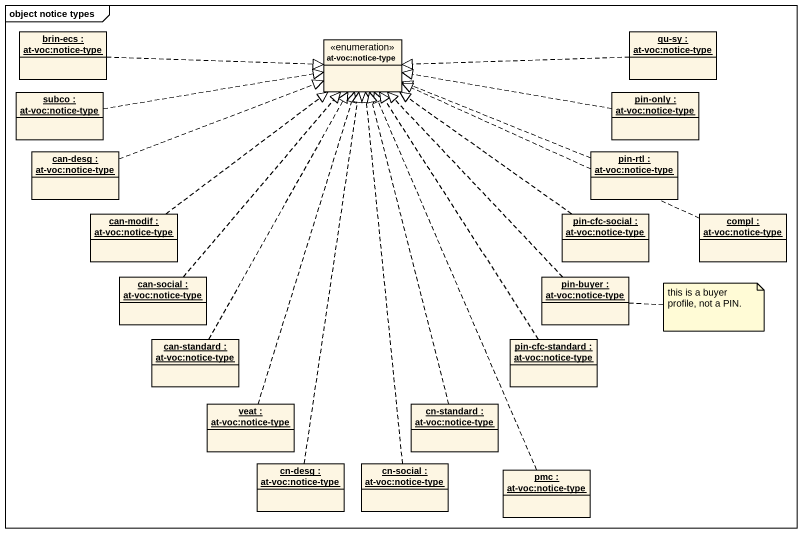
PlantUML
@startuml
mainframe object notice types
hide circle
hide empty members
object "brin-ecs : at-voc:notice-type" as brin_ecs
enum "at-voc:notice-type" as at_voc_notice_type
object "qu-sy : at-voc:notice-type" as qu_sy
object "subco : at-voc:notice-type" as subco
object "pin-only : at-voc:notice-type" as pin_only
object "can-desg : at-voc:notice-type" as can_desg
object "pin-rtl : at-voc:notice-type" as pin_rtl
object "can-modif : at-voc:notice-type" as can_modif
object "pin-cfc-social : at-voc:notice-type" as pin_cfc_social
object "compl : at-voc:notice-type" as compl
object "can-social : at-voc:notice-type" as can_social
object "pin-buyer : at-voc:notice-type" as pin_buyer
object "can-standard : at-voc:notice-type" as can_standard
object "pin-cfc-standard : at-voc:notice-type" as pin_cfc_standard
object "veat : at-voc:notice-type" as veat
object "cn-standard : at-voc:notice-type" as cn_standard
object "cn-desg : at-voc:notice-type" as cn_desg
object "cn-social : at-voc:notice-type" as cn_social
object "pmc : at-voc:notice-type" as pmc
brin_ecs .right.|> at_voc_notice_type
qu_sy .left.|> at_voc_notice_type
subco .right.|> at_voc_notice_type
pin_only .left.|> at_voc_notice_type
can_desg .right.|> at_voc_notice_type
pin_rtl .left.|> at_voc_notice_type
can_modif .up.|> at_voc_notice_type
pin_cfc_social .up.|> at_voc_notice_type
compl .left.|> at_voc_notice_type
can_social .up.|> at_voc_notice_type
pin_buyer .up.|> at_voc_notice_type
can_standard .up.|> at_voc_notice_type
pin_cfc_standard .up.|> at_voc_notice_type
veat .up.|> at_voc_notice_type
cn_standard .up.|> at_voc_notice_type
cn_desg .up.|> at_voc_notice_type
cn_social .up.|> at_voc_notice_type
pmc .up.|> at_voc_notice_type
note right of pin_buyer : this is a buyer profile, not a PIN.
@enduml
